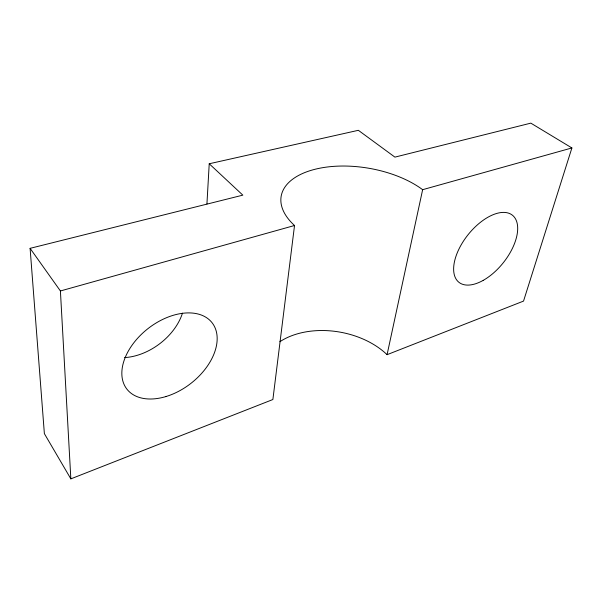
<?xml version="1.0" encoding="UTF-8"?>
<svg xmlns="http://www.w3.org/2000/svg" width="602" height="602" viewBox="0 0 602 602"><rect width="100%" height="100%" fill="white"/><g stroke="black" fill="none" stroke-linecap="round" stroke-linejoin="round"><path stroke-width="0.9" d="M206.93 203.965L209.225 163.767L358.356 130.31L394.912 157.122L530.829 123.139L571.9 147.949L523.537 301.09L387.078 354.676A70.968 47.776 10.4 0 0 279.885 341.71M571.9 147.949L422.642 189.683A81.285 42.26 9.6 0 0 312.754 169.877A81.285 42.26 9.6 0 0 294.528 225.509L272.879 399.525L70.848 478.861L44.375 433.651L30.1 248.34L242.832 195.146L209.225 163.767M387.078 354.676L422.642 189.683M30.1 248.34L60.411 290.969L294.528 225.509M60.411 290.969L70.848 478.861M182.466 313.168A51.471 35.285 -36.8 0 1 124.576 357.596M483.21 280.366A42.908 22.507 -51.4 0 0 514.559 217.42A42.908 22.507 -51.4 0 0 459.228 248.491A42.908 22.507 -51.4 0 0 483.21 280.366M166.084 396.507A53.992 34.788 -37.9 0 0 212.408 323.176A53.992 34.788 -37.9 0 0 130.047 348.197A53.992 34.788 -37.9 0 0 166.084 396.507"/></g></svg>
